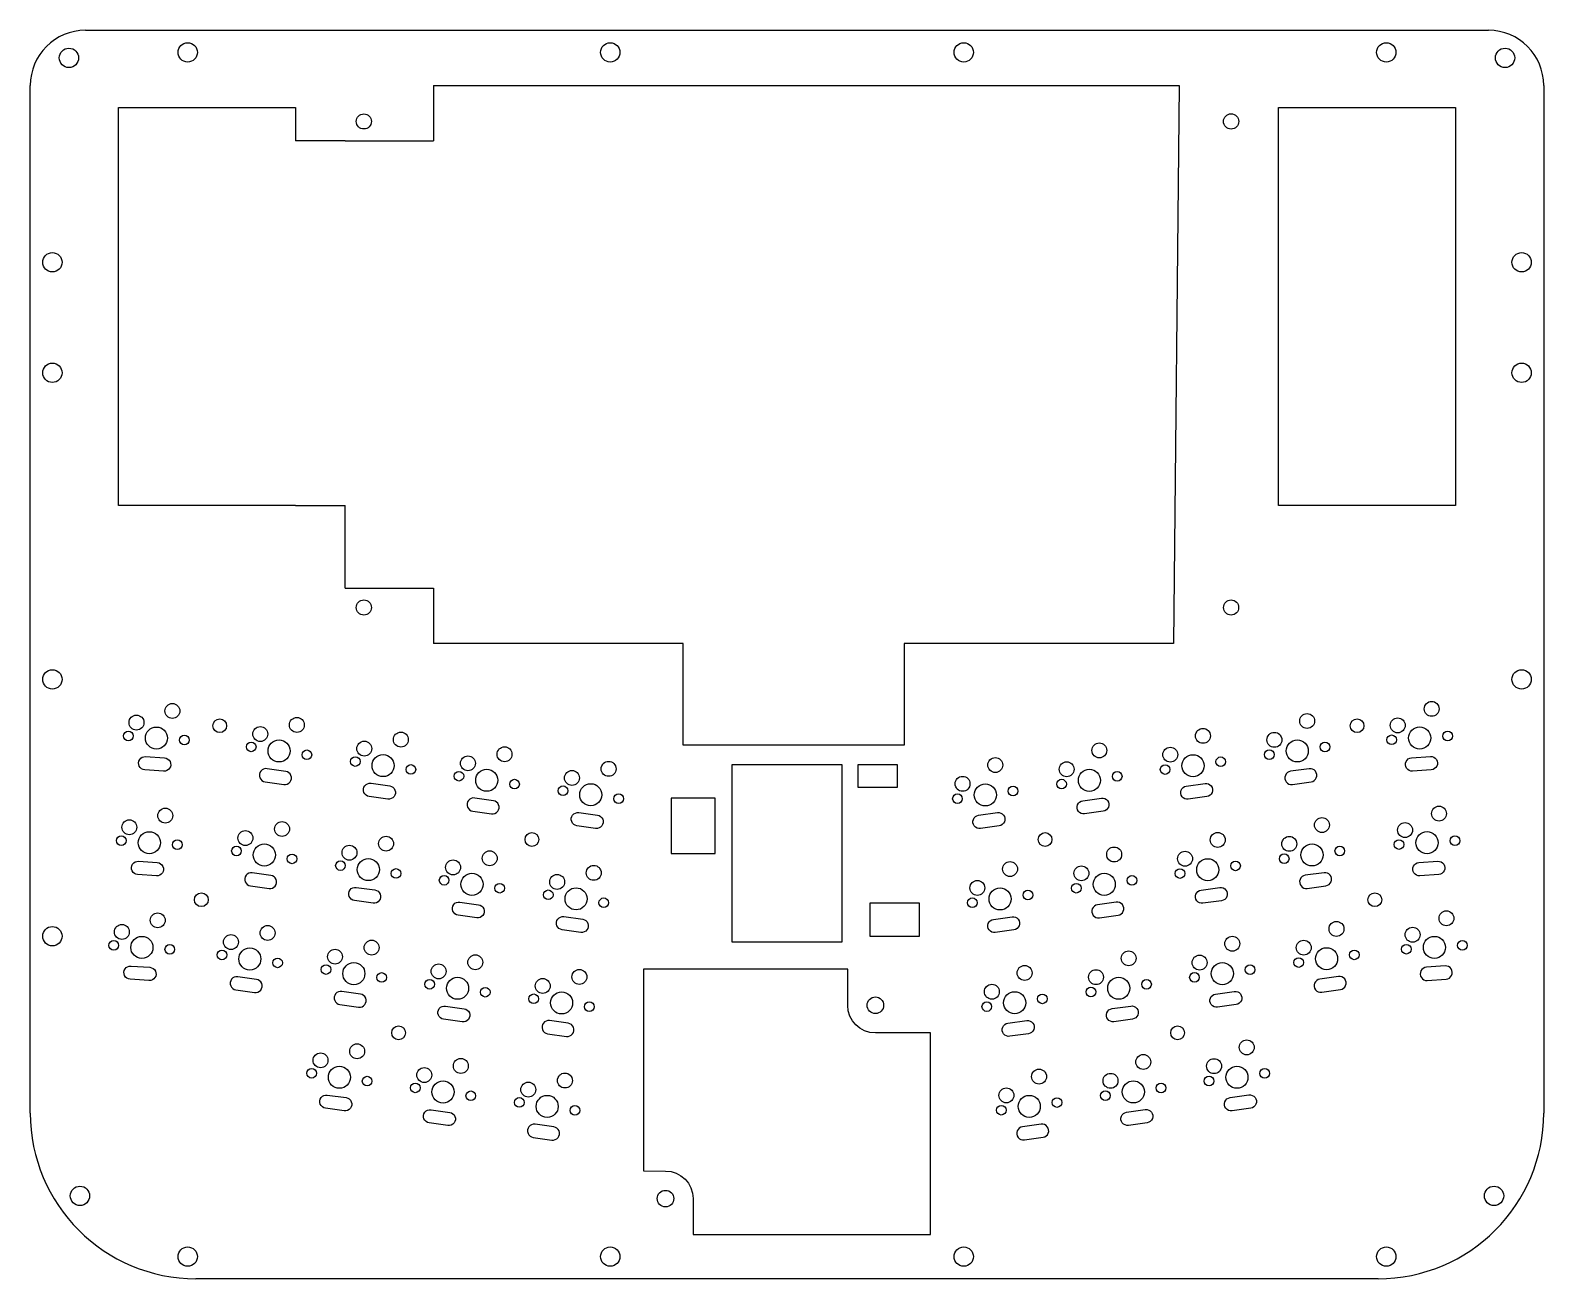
# Model space of a CAD drawing. Header units: millimetres. Extents: x -137 to 137, y -96 to 130.
import ezdxf

# ---------------------------------------------------------------- set-up
doc = ezdxf.new("R2010")
doc.units = ezdxf.units.MM
doc.layers.get('0').update_dxf_attribs({"linetype": 'CONTINUOUS'})

msp = doc.modelspace()

# ---------------------------------------------------------------- linework, layer by layer
for p, q in [((-127, 130), (127, 130)), ((-137, -66), (-137, 120)), ((-64, 120), (71, 120)), ((-64, 120), (-64, 110)), ((71, 120), (70, 19)), ((137, 120), (137, -66)), ((-121, 44), (-121, 116)), ((-121, 116), (-89, 116)), ((-89, 116), (-89, 110)), ((89, 44), (89, 116)), ((89, 116), (121, 116)), ((121, 116), (121, 44)), ((-80, 110), (-89, 110)), ((-80, 110), (-64, 110)), ((-89, 44), (-121, 44)), ((-89, 44), (-80, 44)), ((-80, 30), (-80, 44)), ((121, 44), (89, 44)), ((-80, 29), (-80, 30)), ((-80, 29), (-64, 29)), ((-64, 29), (-64, 19)), ((-18.77, 19), (-64, 19)), ((-18.77, 0.56), (-18.77, 19)), ((21.23, 19), (21.23, 0.56)), ((70, 19), (21.23, 19)), ((21.23, 0.56), (-18.77, 0.56)), ((107, -96), (-107, -96))]:
    msp.add_line(p, q)
for points in [[(-112.7, -1.73, -1.000003), (-112.86, -4.13), (-116.27, -3.89, -1.000164), (-116.11, -1.49)], [(116.48, -1.47, -1.000003), (116.65, -3.87), (113.24, -4.11, -1.000164), (113.07, -1.71)], [(-94.48, -6.05), (-91.09, -6.53, 1.000003), (-90.76, -4.15), (-94.14, -3.67, 1.000164)], [(91.5, -6.52), (94.88, -6.05, 1.000003), (94.55, -3.67), (91.17, -4.14, 1.000164)], [(-75.64, -8.7, -1.000164), (-75.31, -6.32), (-71.92, -6.8, -1.000003), (-72.26, -9.17)], [(75.68, -6.35, -1.000003), (76.01, -8.73), (72.63, -9.2, -1.000164), (72.29, -6.83)], [(-53.16, -9.46), (-56.54, -8.98, 1.000164), (-56.88, -11.36), (-53.49, -11.83, 1.000003)], [(53.87, -11.85, -1.000164), (53.54, -9.47), (56.93, -8.99, -1.000003), (57.26, -11.37)], [(-34.32, -12.09, -1.000003), (-34.65, -14.47), (-38.03, -13.99, -1.000164), (-37.7, -11.62)], [(35.03, -14.49, -1.000164), (34.69, -12.11), (38.08, -11.63, -1.000003), (38.41, -14.01)], [(-117.57, -22.84, -1.000164), (-117.41, -20.44), (-114, -20.68, -1.000003), (-114.16, -23.08)], [(114.57, -23.07, -1.000164), (114.4, -20.67), (117.81, -20.43, -1.000003), (117.98, -22.83)], [(-97.15, -24.88), (-93.77, -25.36, 1.000003), (-93.43, -22.98), (-96.82, -22.51, 1.000164)], [(94.17, -25.35), (97.56, -24.87, 1.000003), (97.22, -22.5), (93.84, -22.97, 1.000164)], [(-78.32, -27.53, -1.000164), (-77.99, -25.16), (-74.6, -25.63, -1.000003), (-74.93, -28.01)], [(75.3, -28.04, -1.000164), (74.97, -25.66), (78.35, -25.19, -1.000003), (78.69, -27.57)], [(-55.83, -28.29, -1.000003), (-56.17, -30.67), (-59.55, -30.19, -1.000164), (-59.22, -27.81)], [(56.55, -30.68), (59.94, -30.21, 1.000003), (59.6, -27.83), (56.22, -28.31, 1.000164)], [(-36.99, -30.93, -1.000003), (-37.33, -33.3), (-40.71, -32.83, -1.000164), (-40.38, -30.45)], [(37.7, -33.32, -1.000164), (37.37, -30.95), (40.75, -30.47, -1.000003), (41.09, -32.85)], [(-115.35, -39.63, -1.000003), (-115.51, -42.03), (-118.92, -41.79, -1.000164), (-118.76, -39.39)], [(-17, -88), (26, -88), (26, -51.51), (16, -51.5, -0.413472), (11, -46.51), (10.99, -39.95), (-26, -39.95), (-26, -76.49), (-21.99, -76.5, -0.413493), (-17, -81.5)], [(115.92, -42.01), (119.33, -41.77, 1.000003), (119.17, -39.38), (115.76, -39.62, 1.000164)], [(-99.77, -43.71), (-96.39, -44.19, 1.000003), (-96.05, -41.81), (-99.44, -41.33, 1.000164)], [(96.8, -44.15), (100.19, -43.67, 1.000003), (99.86, -41.29), (96.47, -41.77, 1.000164)], [(-77.22, -44.46), (-80.6, -43.98, 1.000164), (-80.94, -46.36), (-77.55, -46.83, 1.000003)], [(80.98, -43.99, -1.000003), (81.32, -46.36), (77.93, -46.84, -1.000164), (77.6, -44.46)], [(-58.45, -47.12, -1.000003), (-58.79, -49.49), (-62.17, -49.02, -1.000164), (-61.84, -46.64)], [(-39.61, -49.75), (-42.99, -49.28, 1.000164), (-43.33, -51.65), (-39.94, -52.13, 1.000003)], [(43.39, -49.27, -1.000003), (43.72, -51.64), (40.34, -52.12, -1.000164), (40, -49.74)], [(62.23, -46.63, -1.000003), (62.57, -49), (59.18, -49.48, -1.000164), (58.85, -47.1)], [(-79.83, -63.22, -1.000003), (-80.17, -65.6), (-83.55, -65.12, -1.000164), (-83.22, -62.75)], [(80.57, -65.6, -1.000164), (80.23, -63.22), (83.62, -62.74, -1.000003), (83.95, -65.12)], [(-61.07, -65.88, -1.000003), (-61.4, -68.26), (-64.78, -67.78, -1.000164), (-64.45, -65.4)], [(61.82, -68.24, -1.000164), (61.48, -65.86), (64.87, -65.39, -1.000003), (65.2, -67.76)], [(-45.94, -70.42), (-42.56, -70.89, 1.000003), (-42.22, -68.51), (-45.61, -68.04, 1.000164)], [(46.02, -68.03), (42.63, -68.5, 1.000164), (42.97, -70.88), (46.35, -70.4, 1.000003)]]:
    msp.add_lwpolyline(points, format="xyb", close=True)
for points in [[(10, -3), (-10, -3), (-10, -35), (10, -35)], [(20, -3), (12.84, -3), (12.84, -7), (20, -7)], [(-13, -9), (-21, -9), (-21, -19), (-13, -19)], [(24, -28), (15, -28), (15, -34), (24, -34)]]:
    msp.add_lwpolyline(points, close=True)
for centre, radius in [((-130, 125), 1.75), ((-108.5, 126), 1.75), ((-32, 126), 1.75), ((32, 126), 1.75), ((108.5, 126), 1.75), ((130, 125), 1.75), ((-76.6, 113.5), 1.37), ((80.4, 113.5), 1.38), ((-133, 88), 1.75), ((133, 88), 1.75), ((-133, 68), 1.75), ((133, 68), 1.75), ((-76.6, 25.5), 1.37), ((80.4, 25.5), 1.37), ((-133, 12.5), 1.75), ((133, 12.5), 1.75), ((116.71, 7.16), 1.35), ((-117.77, 4.68), 1.35), ((-111.27, 6.78), 1.35), ((-88.74, 4.25), 1.35), ((94.17, 4.96), 1.35), ((110.57, 4.17), 1.35), ((-119.23, 2.25), 0.875), ((-114.15, 1.87), 2), ((-102.7, 4.11), 1.25), ((-95.37, 2.6), 1.35), ((-69.91, 1.6), 1.35), ((75.3, 2.27), 1.35), ((88.25, 1.55), 1.35), ((103.21, 4.11), 1.25), ((114.54, 1.89), 2), ((119.6, 2.24), 0.875), ((-109.09, 1.52), 0.875), ((-97, 0.28), 0.875), ((-91.96, -0.46), 2), ((-76.54, -0.04), 1.35), ((-51.14, -1.06), 1.35), ((56.55, -0.37), 1.35), ((69.38, -1.13), 1.35), ((92.38, -0.45), 2), ((97.4, 0.26), 0.875), ((109.46, 1.56), 0.875), ((-86.93, -1.16), 0.875), ((-78.16, -2.37), 0.875), ((-73.12, -3.11), 2), ((-57.77, -2.7), 1.35), ((-32.3, -3.7), 1.35), ((37.7, -3.01), 1.35), ((50.63, -3.77), 1.35), ((73.51, -3.14), 2), ((78.53, -2.42), 0.875), ((87.33, -1.13), 0.875), ((-68.1, -3.81), 0.875), ((-59.4, -5.03), 0.875), ((-54.36, -5.76), 2), ((-38.93, -5.34), 1.35), ((31.78, -6.41), 1.35), ((54.75, -5.78), 2), ((59.78, -5.07), 0.875), ((68.46, -3.82), 0.875), ((-49.33, -6.47), 0.875), ((-40.55, -7.67), 0.875), ((-35.52, -8.4), 2), ((35.91, -8.42), 2), ((40.93, -7.71), 0.875), ((49.71, -6.46), 0.875), ((-112.57, -12.17), 1.35), ((-30.49, -9.1), 0.875), ((30.86, -9.1), 0.875), ((118.04, -11.8), 1.35), ((-119.07, -14.27), 1.35), ((-91.42, -14.59), 1.35), ((96.85, -13.87), 1.35), ((111.89, -14.79), 1.35), ((-120.53, -16.7), 0.875), ((-115.45, -17.08), 2), ((-98.05, -16.23), 1.35), ((-72.58, -17.24), 1.35), ((-46.18, -16.49), 1.25), ((46.72, -16.5), 1.25), ((77.98, -16.56), 1.35), ((90.93, -17.28), 1.35), ((115.87, -17.07), 2), ((120.93, -16.71), 0.875), ((-110.39, -17.43), 0.875), ((-99.67, -18.56), 0.875), ((-94.63, -19.29), 2), ((-89.61, -19.99), 0.875), ((-79.21, -18.88), 1.35), ((-53.82, -19.89), 1.35), ((59.23, -19.2), 1.35), ((72.06, -19.97), 1.35), ((90.01, -19.96), 0.875), ((95.05, -19.28), 2), ((100.08, -18.57), 0.875), ((110.79, -17.4), 0.875), ((-80.84, -21.21), 0.875), ((-75.8, -21.94), 2), ((-70.78, -22.64), 0.875), ((-60.45, -21.54), 1.35), ((-34.98, -22.53), 1.35), ((40.38, -21.84), 1.35), ((53.3, -22.61), 1.35), ((71.14, -22.65), 0.875), ((76.18, -21.97), 2), ((81.2, -21.26), 0.875), ((-62.07, -23.86), 0.875), ((-57.03, -24.6), 2), ((-52.01, -25.3), 0.875), ((-41.61, -24.17), 1.35), ((34.46, -25.25), 1.35), ((52.38, -25.3), 0.875), ((57.43, -24.61), 2), ((62.45, -23.9), 0.875), ((-106.03, -27.39), 1.25), ((-43.23, -26.5), 0.875), ((-38.19, -27.23), 2), ((-33.17, -27.94), 0.875), ((33.54, -27.94), 0.875), ((38.58, -27.25), 2), ((43.61, -26.54), 0.875), ((106.43, -27.39), 1.25), ((-113.92, -31.12), 1.35), ((119.39, -30.75), 1.35), ((-133, -34), 1.75), ((-120.42, -33.22), 1.35), ((-94.04, -33.41), 1.35), ((99.48, -32.67), 1.35), ((113.25, -33.73), 1.35), ((-121.88, -35.65), 0.875), ((-116.8, -36.03), 2), ((-111.74, -36.38), 0.875), ((-100.67, -35.06), 1.35), ((-75.2, -36.06), 1.35), ((80.61, -35.36), 1.35), ((93.56, -36.07), 1.35), ((112.14, -36.35), 0.875), ((117.22, -36.02), 2), ((122.28, -35.66), 0.875), ((-102.29, -37.38), 0.875), ((-97.25, -38.12), 2), ((-92.23, -38.82), 0.875), ((-81.83, -37.7), 1.35), ((-56.43, -38.72), 1.35), ((61.86, -38), 1.35), ((74.69, -38.77), 1.35), ((92.64, -38.76), 0.875), ((97.68, -38.08), 2), ((102.71, -37.37), 0.875), ((-83.46, -40.03), 0.875), ((-78.42, -40.77), 2), ((-73.39, -41.47), 0.875), ((-63.07, -40.36), 1.35), ((-37.59, -41.36), 1.35), ((43.01, -40.64), 1.35), ((55.94, -41.41), 1.35), ((73.77, -41.45), 0.875), ((78.81, -40.77), 2), ((83.84, -40.06), 0.875), ((-64.69, -42.69), 0.875), ((-59.65, -43.42), 2), ((-54.63, -44.13), 0.875), ((-44.22, -43), 1.35), ((37.09, -44.05), 1.35), ((55.02, -44.09), 0.875), ((60.06, -43.41), 2), ((65.09, -42.7), 0.875), ((-45.85, -45.33), 0.875), ((-40.81, -46.06), 2), ((-35.78, -46.76), 0.875), ((16, -46.5), 1.5), ((36.17, -46.73), 0.875), ((41.22, -46.05), 2), ((46.24, -45.34), 0.875), ((-70.31, -51.48), 1.25), ((70.71, -51.48), 1.25), ((-77.82, -54.83), 1.35), ((83.24, -54.12), 1.35), ((-84.45, -56.47), 1.35), ((-81.03, -59.53), 2), ((-59.05, -57.48), 1.35), ((64.49, -56.76), 1.35), ((77.32, -57.52), 1.35), ((81.45, -59.53), 2), ((-86.07, -58.8), 0.875), ((-76.01, -60.23), 0.875), ((-65.68, -59.13), 1.35), ((-62.27, -62.19), 2), ((-40.21, -60.12), 1.35), ((45.64, -59.4), 1.35), ((58.57, -60.17), 1.35), ((62.7, -62.17), 2), ((76.4, -60.21), 0.875), ((86.47, -58.82), 0.875), ((-67.3, -61.45), 0.875), ((-57.24, -62.89), 0.875), ((-46.84, -61.76), 1.35), ((-43.42, -64.82), 2), ((39.72, -62.81), 1.35), ((43.85, -64.81), 2), ((57.65, -62.85), 0.875), ((67.72, -61.46), 0.875), ((-48.46, -64.09), 0.875), ((-38.4, -65.53), 0.875), ((38.8, -65.49), 0.875), ((48.87, -64.1), 0.875), ((-128, -81), 1.75), ((128, -81), 1.75), ((-22, -81.5), 1.5), ((-108.5, -92), 1.75), ((-32, -92), 1.75), ((32, -92), 1.75), ((108.5, -92), 1.75)]:
    msp.add_circle(centre, radius)
for centre, radius, start, end in [((-127, 120), 10, 90, 180), ((127, 120), 10, 0, 90), ((-107, -66), 30, 180, 270), ((107, -66), 30, -90, 0)]:
    msp.add_arc(centre, radius, start, end)

doc.saveas('drawing.dxf')
